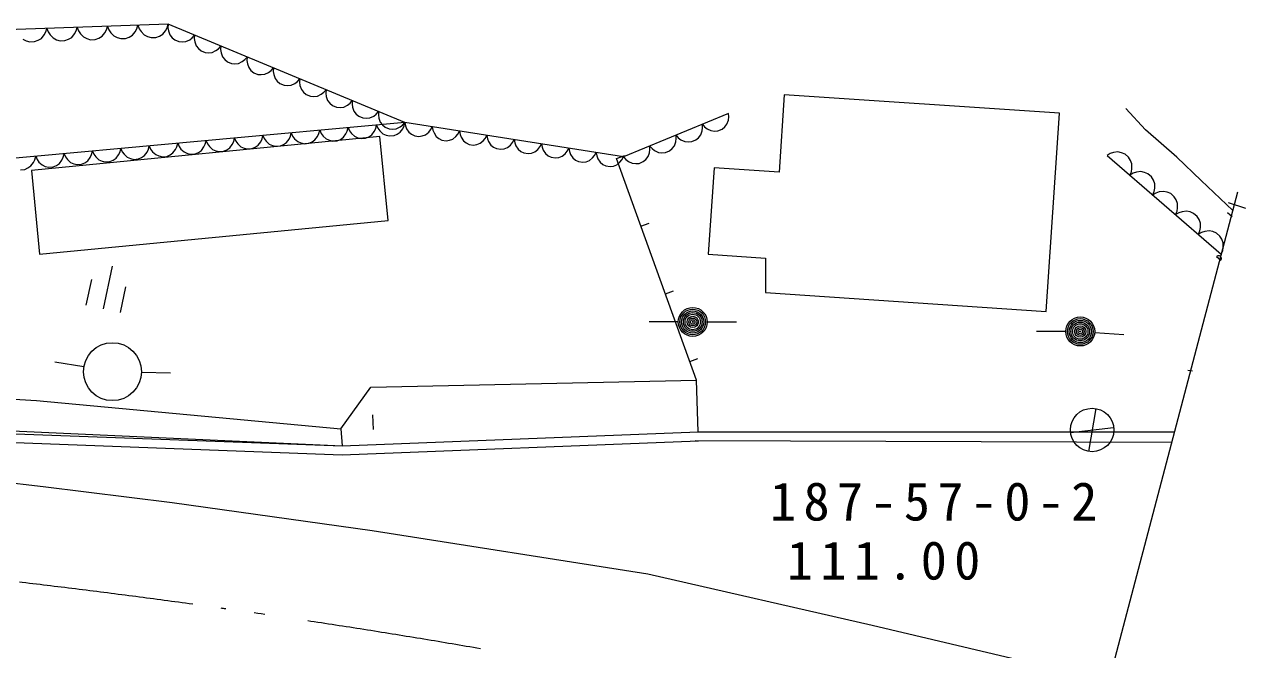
# Model space of a CAD drawing. Units: millimetres, scale not verified. Extents: x 360 to 640360, y 95650 to 455650.
# Drawn here: x 239877 to 281584, y 368918 to 390391 of the extents above; entities that cross this region are included whole.
import ezdxf

# ---------------------------------------------------------------- set-up
doc = ezdxf.new("R2010")
doc.units = ezdxf.units.MM
doc.header["$LTSCALE"] = 1000
doc.linetypes.add('DASHED', pattern=[7.5, 6, -1.5])
doc.linetypes.add('LONG_DASHED_DOTTED', pattern=[15.25, 12, -1.5, 0.25, -1.5])
for name, color, linetype, lineweight in [('S-BGD', 1, 'Continuous', 13), ('S-BGD-HTXT', 6, 'Continuous', 13), ('S-BMK', 2, 'DASHED', 13), ('S-BMK-SRVR', 3, 'Continuous', 13)]:
    doc.layers.add(name, color=color, linetype=linetype, lineweight=lineweight)
doc.styles.add('ＭＳ ゴシック', font='')
doc.styles.get('ＭＳ ゴシック').set_extended_font_data('MS Gothic')

msp = doc.modelspace()

# ---------------------------------------------------------------- linework, layer by layer
at = {"layer": 'S-BGD'}
for p, q in [((244821, 390391), (233367, 390003)), ((244784, 390270), (244821, 390391)), ((244821, 390391), (244812, 390273)), ((252949, 387021), (244821, 390391)), ((240465, 389907), (240562, 390025)), ((240562, 390025), (240619, 390129)), ((240619, 390129), (240656, 390250)), ((240656, 390250), (240699, 390132)), ((240699, 390132), (240765, 390032)), ((240765, 390032), (240871, 389921)), ((241506, 389943), (241603, 390061)), ((241603, 390061), (241660, 390164)), ((241660, 390164), (241697, 390285)), ((241697, 390285), (241741, 390167)), ((241741, 390167), (241806, 390067)), ((241806, 390067), (241912, 389956)), ((242435, 389911), (242547, 389978)), ((242547, 389978), (242645, 390096)), ((242645, 390096), (242701, 390199)), ((242701, 390199), (242739, 390320)), ((242739, 390320), (242782, 390202)), ((242782, 390202), (242848, 390103)), ((242848, 390103), (242953, 389992)), ((242953, 389992), (243070, 389933)), ((243476, 389947), (243588, 390013)), ((243588, 390013), (243686, 390131)), ((243686, 390131), (243742, 390235)), ((243742, 390235), (243780, 390356)), ((243780, 390356), (243823, 390237)), ((243823, 390237), (243889, 390138)), ((243889, 390138), (243994, 390027)), ((243994, 390027), (244111, 389968)), ((244111, 389968), (244235, 389933)), ((244396, 389939), (244517, 389982)), ((244517, 389982), (244630, 390048)), ((244630, 390048), (244727, 390166)), ((244727, 390166), (244784, 390270)), ((244812, 390273), (244830, 390163)), ((244830, 390163), (244877, 390027)), ((244877, 390027), (244953, 389931)), ((245645, 389928), (245724, 390017)), ((245724, 390017), (245715, 389899)), ((239829, 389886), (239946, 389827)), ((239946, 389827), (240070, 389792)), ((240070, 389792), (240231, 389798)), ((240231, 389798), (240352, 389841)), ((240352, 389841), (240465, 389907)), ((240871, 389921), (240987, 389862)), ((240987, 389862), (241111, 389828)), ((241111, 389828), (241272, 389833)), ((241272, 389833), (241393, 389876)), ((241393, 389876), (241506, 389943)), ((241912, 389956), (242029, 389898)), ((242029, 389898), (242152, 389863)), ((242152, 389863), (242314, 389868)), ((242314, 389868), (242435, 389911)), ((243070, 389933), (243193, 389898)), ((243193, 389898), (243355, 389904)), ((243355, 389904), (243476, 389947)), ((244235, 389933), (244396, 389939)), ((244953, 389931), (245046, 389853)), ((245046, 389853), (245186, 389795)), ((245186, 389795), (245306, 389785)), ((245306, 389785), (245428, 389798)), ((245428, 389798), (245557, 389861)), ((245557, 389861), (245645, 389928)), ((245715, 389899), (245733, 389788)), ((245733, 389788), (245780, 389652)), ((245780, 389652), (245857, 389557)), ((245857, 389557), (245949, 389479)), ((246460, 389487), (246548, 389553)), ((246548, 389553), (246627, 389642)), ((246627, 389642), (246618, 389524)), ((245949, 389479), (246089, 389421)), ((246089, 389421), (246209, 389411)), ((246209, 389411), (246331, 389424)), ((246331, 389424), (246460, 389487)), ((246618, 389524), (246636, 389414)), ((246636, 389414), (246683, 389278)), ((246683, 389278), (246760, 389182)), ((246760, 389182), (246852, 389105)), ((247363, 389112), (247451, 389179)), ((247451, 389179), (247531, 389268)), ((247531, 389268), (247521, 389150)), ((247521, 389150), (247539, 389039)), ((246852, 389105), (246992, 389046)), ((246992, 389046), (247112, 389036)), ((247112, 389036), (247234, 389049)), ((247234, 389049), (247363, 389112)), ((247539, 389039), (247586, 388903)), ((247586, 388903), (247663, 388808)), ((247663, 388808), (247755, 388730)), ((247755, 388730), (247895, 388672)), ((248137, 388675), (248266, 388738)), ((248266, 388738), (248355, 388804)), ((248355, 388804), (248434, 388893)), ((248434, 388893), (248425, 388775)), ((248425, 388775), (248442, 388665)), ((247895, 388672), (248015, 388662)), ((248015, 388662), (248137, 388675)), ((248442, 388665), (248489, 388529)), ((248489, 388529), (248566, 388433)), ((248566, 388433), (248658, 388356)), ((248658, 388356), (248798, 388298)), ((248798, 388298), (248918, 388287)), ((248918, 388287), (249040, 388300)), ((249040, 388300), (249169, 388363)), ((249169, 388363), (249258, 388430)), ((249258, 388430), (249337, 388519)), ((249337, 388519), (249328, 388401)), ((249328, 388401), (249345, 388290)), ((249345, 388290), (249392, 388154)), ((249392, 388154), (249469, 388059)), ((249469, 388059), (249561, 387981)), ((249561, 387981), (249701, 387923)), ((249701, 387923), (249821, 387913)), ((249821, 387913), (249943, 387926)), ((249943, 387926), (250072, 387989)), ((250072, 387989), (250161, 388055)), ((250161, 388055), (250240, 388144)), ((250240, 388144), (250231, 388026)), ((250231, 388026), (250248, 387916)), ((250248, 387916), (250295, 387780)), ((265978, 387970), (265800, 385315)), ((275429, 387334), (265978, 387970)), ((250295, 387780), (250372, 387685)), ((250372, 387685), (250464, 387607)), ((250464, 387607), (250604, 387549)), ((250604, 387549), (250724, 387538)), ((250724, 387538), (250846, 387551)), ((250846, 387551), (250975, 387614)), ((250975, 387614), (251064, 387681)), ((251064, 387681), (251143, 387770)), ((251143, 387770), (251134, 387652)), ((251134, 387652), (251152, 387541)), ((251152, 387541), (251198, 387405)), ((278387, 386763), (277708, 387496)), ((251198, 387405), (251275, 387310)), ((251275, 387310), (251367, 387232)), ((251367, 387232), (251507, 387174)), ((251507, 387174), (251627, 387164)), ((251627, 387164), (251749, 387177)), ((251749, 387177), (251879, 387240)), ((251879, 387240), (251967, 387306)), ((251967, 387306), (252046, 387395)), ((252046, 387395), (252037, 387277)), ((252037, 387277), (252055, 387167)), ((252055, 387167), (252101, 387031)), ((264066, 387330), (260457, 385839)), ((264010, 386966), (264057, 387102)), ((264057, 387102), (264073, 387211)), ((264073, 387211), (264066, 387330)), ((274972, 380529), (275429, 387334)), ((252949, 387021), (238317, 385679)), ((249019, 386547), (249047, 386663)), ((249047, 386663), (249094, 386554)), ((249947, 386536), (249994, 386637)), ((249994, 386637), (250023, 386752)), ((250023, 386752), (250070, 386644)), ((250070, 386644), (250137, 386554)), ((250922, 386626), (250970, 386726)), ((250970, 386726), (250998, 386842)), ((250998, 386842), (251045, 386733)), ((251045, 386733), (251112, 386643)), ((251112, 386643), (251217, 386545)), ((251812, 386599), (251898, 386715)), ((251898, 386715), (251945, 386816)), ((251945, 386816), (251974, 386931)), ((251974, 386931), (252021, 386822)), ((252021, 386822), (252088, 386733)), ((252088, 386733), (252193, 386634)), ((252101, 387031), (252178, 386936)), ((252178, 386936), (252270, 386858)), ((252193, 386634), (252306, 386585)), ((252270, 386858), (252410, 386800)), ((252410, 386800), (252531, 386790)), ((252531, 386790), (252652, 386803)), ((252652, 386803), (252782, 386865)), ((252686, 386620), (252788, 386689)), ((252782, 386865), (252870, 386932)), ((252788, 386689), (252873, 386805)), ((252870, 386932), (252949, 387021)), ((252873, 386805), (252921, 386905)), ((252921, 386905), (252949, 387021)), ((260457, 385839), (252949, 387021)), ((252949, 387021), (252967, 386907)), ((252967, 386907), (253009, 386807)), ((253009, 386807), (253085, 386689)), ((253085, 386689), (253179, 386617)), ((253657, 386599), (253765, 386688)), ((253765, 386688), (253833, 386771)), ((253833, 386771), (253888, 386873)), ((253888, 386873), (253906, 386760)), ((253906, 386760), (253948, 386659)), ((253948, 386659), (254023, 386542)), ((254772, 386623), (254826, 386725)), ((254826, 386725), (254844, 386612)), ((263108, 386593), (263155, 386729)), ((263155, 386729), (263170, 386838)), ((263164, 386957), (263240, 386867)), ((263170, 386838), (263164, 386957)), ((263240, 386867), (263331, 386802)), ((263331, 386802), (263460, 386739)), ((263460, 386739), (263581, 386726)), ((263581, 386726), (263701, 386736)), ((263701, 386736), (263841, 386793)), ((263841, 386793), (263933, 386871)), ((263933, 386871), (264010, 386966)), ((279459, 385834), (278387, 386763)), ((252090, 386540), (240125, 385376)), ((244141, 386100), (244170, 386216)), ((244170, 386216), (244217, 386107)), ((245117, 386189), (245145, 386305)), ((245145, 386305), (245192, 386196)), ((246045, 386178), (246092, 386279)), ((246092, 386279), (246121, 386394)), ((246121, 386394), (246168, 386286)), ((246168, 386286), (246235, 386196)), ((246935, 386152), (247020, 386268)), ((247020, 386268), (247068, 386368)), ((247068, 386368), (247096, 386484)), ((247096, 386484), (247143, 386375)), ((247143, 386375), (247210, 386285)), ((247210, 386285), (247315, 386187)), ((247808, 386173), (247910, 386241)), ((247910, 386241), (247996, 386357)), ((247996, 386357), (248043, 386458)), ((248043, 386458), (248072, 386573)), ((248072, 386573), (248119, 386465)), ((248119, 386465), (248186, 386375)), ((248186, 386375), (248291, 386276)), ((248291, 386276), (248403, 386228)), ((248403, 386228), (248521, 386201)), ((248521, 386201), (248673, 386215)), ((248673, 386215), (248784, 386262)), ((248784, 386262), (248886, 386331)), ((248886, 386331), (248971, 386447)), ((248971, 386447), (249019, 386547)), ((249094, 386554), (249161, 386464)), ((249161, 386464), (249266, 386366)), ((249266, 386366), (249379, 386317)), ((249379, 386317), (249497, 386291)), ((249497, 386291), (249648, 386305)), ((249648, 386305), (249759, 386352)), ((249759, 386352), (249861, 386420)), ((249861, 386420), (249947, 386536)), ((250137, 386554), (250242, 386455)), ((250242, 386455), (250355, 386407)), ((250355, 386407), (250472, 386380)), ((250472, 386380), (250624, 386394)), ((250624, 386394), (250735, 386441)), ((250735, 386441), (250837, 386510)), ((250837, 386510), (250922, 386626)), ((251217, 386545), (251330, 386496)), ((251330, 386496), (251448, 386470)), ((251448, 386470), (251599, 386484)), ((251599, 386484), (251710, 386531)), ((251710, 386531), (251812, 386599)), ((252370, 383660), (252090, 386540)), ((252306, 386585), (252423, 386559)), ((252423, 386559), (252575, 386573)), ((252575, 386573), (252686, 386620)), ((253179, 386617), (253284, 386564)), ((253284, 386564), (253429, 386541)), ((253429, 386541), (253545, 386559)), ((253545, 386559), (253657, 386599)), ((254023, 386542), (254117, 386469)), ((254117, 386469), (254222, 386416)), ((254222, 386416), (254368, 386394)), ((254368, 386394), (254483, 386411)), ((254483, 386411), (254596, 386451)), ((254596, 386451), (254703, 386540)), ((254703, 386540), (254772, 386623)), ((254844, 386612), (254886, 386511)), ((254886, 386511), (254962, 386394)), ((254962, 386394), (255056, 386321)), ((255056, 386321), (255161, 386269)), ((255161, 386269), (255306, 386246)), ((255306, 386246), (255422, 386264)), ((255422, 386264), (255534, 386304)), ((255534, 386304), (255642, 386392)), ((255642, 386392), (255710, 386475)), ((255710, 386475), (255765, 386577)), ((255765, 386577), (255783, 386464)), ((255783, 386464), (255825, 386364)), ((255825, 386364), (255900, 386246)), ((255900, 386246), (255994, 386173)), ((256473, 386156), (256580, 386245)), ((256580, 386245), (256649, 386328)), ((256649, 386328), (256703, 386430)), ((256703, 386430), (256721, 386316)), ((256721, 386316), (256763, 386216)), ((256763, 386216), (256839, 386098)), ((257587, 386180), (257642, 386282)), ((257642, 386282), (257660, 386168)), ((262129, 386125), (262206, 386221)), ((262206, 386221), (262253, 386356)), ((262253, 386356), (262268, 386466)), ((262262, 386584), (262338, 386495)), ((262268, 386466), (262262, 386584)), ((262338, 386495), (262429, 386429)), ((262429, 386429), (262558, 386366)), ((262558, 386366), (262679, 386353)), ((262679, 386353), (262799, 386363)), ((262799, 386363), (262939, 386421)), ((262939, 386421), (263031, 386498)), ((263031, 386498), (263108, 386593)), ((240239, 385742), (240268, 385858)), ((240268, 385858), (240315, 385749)), ((241167, 385731), (241214, 385831)), ((241214, 385831), (241243, 385947)), ((241243, 385947), (241290, 385838)), ((241290, 385838), (241357, 385749)), ((242057, 385705), (242143, 385821)), ((242143, 385821), (242190, 385921)), ((242190, 385921), (242219, 386037)), ((242219, 386037), (242266, 385928)), ((242266, 385928), (242333, 385838)), ((242333, 385838), (242438, 385739)), ((243033, 385794), (243118, 385910)), ((243118, 385910), (243165, 386010)), ((243165, 386010), (243194, 386126)), ((243194, 386126), (243241, 386017)), ((243241, 386017), (243308, 385927)), ((243308, 385927), (243413, 385829)), ((243413, 385829), (243526, 385780)), ((243795, 385768), (243906, 385815)), ((243906, 385815), (244008, 385883)), ((244008, 385883), (244094, 385999)), ((244094, 385999), (244141, 386100)), ((244217, 386107), (244284, 386017)), ((244284, 386017), (244389, 385918)), ((244389, 385918), (244501, 385870)), ((244501, 385870), (244619, 385844)), ((244619, 385844), (244771, 385857)), ((244771, 385857), (244882, 385905)), ((244882, 385905), (244984, 385973)), ((244984, 385973), (245069, 386089)), ((245069, 386089), (245117, 386189)), ((245192, 386196), (245259, 386106)), ((245259, 386106), (245364, 386008)), ((245364, 386008), (245477, 385959)), ((245477, 385959), (245595, 385933)), ((245595, 385933), (245746, 385947)), ((245746, 385947), (245857, 385994)), ((245857, 385994), (245959, 386062)), ((245959, 386062), (246045, 386178)), ((246235, 386196), (246340, 386097)), ((246340, 386097), (246452, 386049)), ((246452, 386049), (246570, 386023)), ((246570, 386023), (246722, 386036)), ((246722, 386036), (246833, 386084)), ((246833, 386084), (246935, 386152)), ((247315, 386187), (247428, 386138)), ((247428, 386138), (247546, 386112)), ((247546, 386112), (247697, 386126)), ((247697, 386126), (247808, 386173)), ((255994, 386173), (256099, 386121)), ((256099, 386121), (256245, 386098)), ((256245, 386098), (256360, 386116)), ((256360, 386116), (256473, 386156)), ((256839, 386098), (256933, 386026)), ((256933, 386026), (257038, 385973)), ((257038, 385973), (257183, 385950)), ((257183, 385950), (257299, 385968)), ((257299, 385968), (257411, 386008)), ((257411, 386008), (257519, 386097)), ((257519, 386097), (257587, 386180)), ((257660, 386168), (257702, 386068)), ((257702, 386068), (257777, 385950)), ((257777, 385950), (257871, 385878)), ((257871, 385878), (257976, 385825)), ((257976, 385825), (258122, 385802)), ((258122, 385802), (258237, 385820)), ((258237, 385820), (258349, 385860)), ((258349, 385860), (258457, 385949)), ((258457, 385949), (258526, 386032)), ((258526, 386032), (258580, 386134)), ((258580, 386134), (258598, 386021)), ((258598, 386021), (258640, 385920)), ((258640, 385920), (258715, 385803)), ((258715, 385803), (258810, 385730)), ((259288, 385713), (259396, 385801)), ((259396, 385801), (259464, 385884)), ((259464, 385884), (259519, 385986)), ((259519, 385986), (259537, 385873)), ((259537, 385873), (259579, 385773)), ((260219, 385779), (260501, 385881)), ((260403, 385737), (260457, 385839)), ((260457, 385839), (260534, 385749)), ((261227, 385753), (261304, 385848)), ((261304, 385848), (261351, 385983)), ((261351, 385983), (261366, 386093)), ((261359, 386211), (261436, 386122)), ((261366, 386093), (261359, 386211)), ((261436, 386122), (261526, 386056)), ((261526, 386056), (261655, 385993)), ((261655, 385993), (261777, 385980)), ((261777, 385980), (261897, 385990)), ((261897, 385990), (262037, 386048)), ((262037, 386048), (262129, 386125)), ((277173, 385951), (277064, 385888)), ((277064, 385888), (280987, 382503)), ((277285, 385988), (277173, 385951)), ((277436, 386009), (277285, 385988)), ((277562, 385981), (277436, 386009)), ((277680, 385931), (277562, 385981)), ((277802, 385826), (277680, 385931)), ((277868, 385717), (277802, 385826)), ((280299, 385030), (279459, 385834)), ((239742, 385396), (239893, 385410)), ((239893, 385410), (240004, 385457)), ((240004, 385457), (240106, 385526)), ((240106, 385526), (240192, 385642)), ((240192, 385642), (240239, 385742)), ((240315, 385749), (240382, 385659)), ((240382, 385659), (240487, 385560)), ((240487, 385560), (240599, 385512)), ((240599, 385512), (240717, 385486)), ((240717, 385486), (240869, 385500)), ((240869, 385500), (240980, 385547)), ((240980, 385547), (241082, 385615)), ((241082, 385615), (241167, 385731)), ((241357, 385749), (241462, 385650)), ((241462, 385650), (241575, 385601)), ((241575, 385601), (241693, 385575)), ((241693, 385575), (241844, 385589)), ((241844, 385589), (241955, 385636)), ((241955, 385636), (242057, 385705)), ((242438, 385739), (242550, 385691)), ((242550, 385691), (242668, 385665)), ((242668, 385665), (242820, 385679)), ((242820, 385679), (242931, 385726)), ((242931, 385726), (243033, 385794)), ((243526, 385780), (243644, 385754)), ((243644, 385754), (243795, 385768)), ((258810, 385730), (258915, 385678)), ((258915, 385678), (259060, 385655)), ((259060, 385655), (259176, 385673)), ((259176, 385673), (259288, 385713)), ((259579, 385773), (259654, 385655)), ((259654, 385655), (259748, 385582)), ((259748, 385582), (259853, 385530)), ((259853, 385530), (259999, 385507)), ((259999, 385507), (260114, 385525)), ((260114, 385525), (260226, 385565)), ((262962, 378174), (260219, 385779)), ((260226, 385565), (260334, 385654)), ((260334, 385654), (260403, 385737)), ((260534, 385749), (260624, 385683)), ((260624, 385683), (260753, 385620)), ((260753, 385620), (260875, 385607)), ((260875, 385607), (260995, 385617)), ((260995, 385617), (261135, 385675)), ((261135, 385675), (261227, 385753)), ((263568, 385466), (263368, 382498)), ((265800, 385315), (263568, 385466)), ((277914, 385596), (277868, 385717)), ((277897, 385326), (277916, 385443)), ((277916, 385443), (277914, 385596)), ((240125, 385376), (240405, 382495)), ((277849, 385211), (277897, 385326)), ((277958, 385274), (277849, 385211)), ((278069, 385311), (277958, 385274)), ((278220, 385332), (278069, 385311)), ((278347, 385304), (278220, 385332)), ((278465, 385254), (278347, 385304)), ((278586, 385149), (278465, 385254)), ((278653, 385040), (278586, 385149)), ((278699, 384919), (278653, 385040)), ((281381, 383999), (280299, 385030)), ((278633, 384534), (278682, 384649)), ((278743, 384597), (278633, 384534)), ((278682, 384649), (278701, 384766)), ((278701, 384766), (278699, 384919)), ((278854, 384634), (278743, 384597)), ((279005, 384655), (278854, 384634)), ((279132, 384627), (279005, 384655)), ((279249, 384577), (279132, 384627)), ((279371, 384472), (279249, 384577)), ((279438, 384363), (279371, 384472)), ((279483, 384242), (279438, 384363)), ((279485, 384089), (279483, 384242)), ((281826, 384072), (281231, 384263)), ((279418, 383857), (279466, 383972)), ((279527, 383920), (279418, 383857)), ((279466, 383972), (279485, 384089)), ((279638, 383957), (279527, 383920)), ((279789, 383978), (279638, 383957)), ((279916, 383950), (279789, 383978)), ((280034, 383900), (279916, 383950)), ((280155, 383795), (280034, 383900)), ((280222, 383686), (280155, 383795)), ((281205, 383933), (281365, 383790)), ((240405, 382495), (252370, 383660)), ((261056, 383459), (261338, 383561)), ((280203, 383180), (280251, 383295)), ((280268, 383565), (280222, 383686)), ((280251, 383295), (280270, 383412)), ((280270, 383412), (280268, 383565)), ((280574, 383301), (280423, 383280)), ((280701, 383273), (280574, 383301)), ((280312, 383243), (280203, 383180)), ((280423, 383280), (280312, 383243)), ((280818, 383223), (280701, 383273)), ((280940, 383118), (280818, 383223)), ((281007, 383009), (280940, 383118)), ((281053, 382888), (281007, 383009)), ((281055, 382735), (281053, 382888)), ((263368, 382498), (265328, 382366)), ((280987, 382503), (281036, 382618)), ((281036, 382618), (281055, 382735)), ((242892, 382083), (242581, 380616)), ((265328, 382366), (265328, 381178)), ((280844, 382432), (280823, 382420)), ((280823, 382420), (280976, 382289)), ((280865, 382440), (280844, 382432)), ((280895, 382444), (280865, 382440)), ((280919, 382439), (280895, 382444)), ((280942, 382429), (280919, 382439)), ((280966, 382409), (280942, 382429)), ((280979, 382388), (280966, 382409)), ((280976, 382289), (280986, 382312)), ((280988, 382364), (280979, 382388)), ((280986, 382312), (280989, 382335)), ((280989, 382335), (280988, 382364)), ((242182, 381624), (241995, 380744)), ((243355, 381375), (243168, 380495)), ((261893, 381139), (262175, 381240)), ((265328, 381178), (274972, 380529)), ((262334, 380171), (261334, 380171)), ((263334, 380171), (264334, 380171)), ((275643, 379844), (274643, 379844)), ((276641, 379808), (277639, 379737)), ((241918, 378626), (240931, 378788)), ((262730, 378818), (263012, 378920)), ((243904, 378445), (244904, 378426)), ((279836, 378511), (279994, 378494)), ((233577, 377901), (240295, 377473)), ((250752, 376506), (251781, 377929)), ((251781, 377929), (262962, 378174)), ((263022, 376393), (262962, 378174)), ((240295, 377473), (250752, 376506)), ((213942, 377289), (250797, 375912)), ((213931, 376990), (250798, 375612)), ((226648, 377022), (250797, 375912)), ((250752, 376506), (250797, 375912)), ((250797, 375912), (263022, 376393)), ((263022, 376393), (263322, 376403)), ((263322, 376403), (279384, 376404)), ((250798, 375612), (263034, 376094)), ((279287, 376037), (262914, 376094)), ((233566, 375326), (240523, 374523)), ((240523, 374523), (244956, 373969)), ((244956, 373969), (251821, 373007)), ((251821, 373007), (261289, 371519)), ((261289, 371519), (268999, 369761)), ((268999, 369761), (277133, 367844))]:
    msp.add_line(p, q, dxfattribs=at)
at = {"layer": 'S-BGD', "linetype": 'LONG_DASHED_DOTTED'}
msp.add_line((251871, 376480), (251843, 376979), dxfattribs=at)
at = {"layer": 'S-BGD'}
for centre, radius in [((262834, 380171), 498), ((262834, 380171), 440), ((262834, 380171), 382), ((262834, 380171), 322), ((262834, 380171), 265), ((262834, 380171), 195), ((262834, 380171), 135), ((262834, 380171), 77.5), ((262834, 380171), 15), ((276143, 379844), 498), ((276143, 379844), 440), ((276143, 379844), 382), ((276143, 379844), 322), ((276143, 379844), 265), ((276143, 379844), 195), ((276143, 379844), 135), ((276143, 379844), 77.5), ((276143, 379844), 15), ((242905, 378464), 995)]:
    msp.add_circle(centre, radius, dxfattribs=at)
msp.add_arc((204789, 73275), 300000, 81.95065, 81.98195, dxfattribs=at)
at = {"layer": 'S-BGD-HTXT'}
msp.add_line((276479, 365355), (281550, 384640), dxfattribs=at)
at = {"layer": 'S-BMK'}
for start, end in [(82.16981, 83.67265), (80.25995, 81.76279)]:
    msp.add_arc((204789, 73275), 300000, start, end, dxfattribs=at)
at = {"layer": 'S-BMK-SRVR'}
for p, q in [((276672, 377199), (276422, 375728)), ((275806, 376379), (277288, 376548))]:
    msp.add_line(p, q, dxfattribs=at)
msp.add_circle((276549, 376462), 746, dxfattribs=at)

# ---------------------------------------------------------------- texts
at = {"layer": 'S-BMK-SRVR', "char_height": 1320, "attachment_point": 7, "style": 'ＭＳ ゴシック'}
for s, insert in [('\\T1.28;187-57-0-2', (265487, 373331)), ('\\T1.28;111.00', (266066, 371305))]:
    msp.add_mtext(s, dxfattribs=dict(at, insert=insert))

doc.saveas('drawing.dxf')
